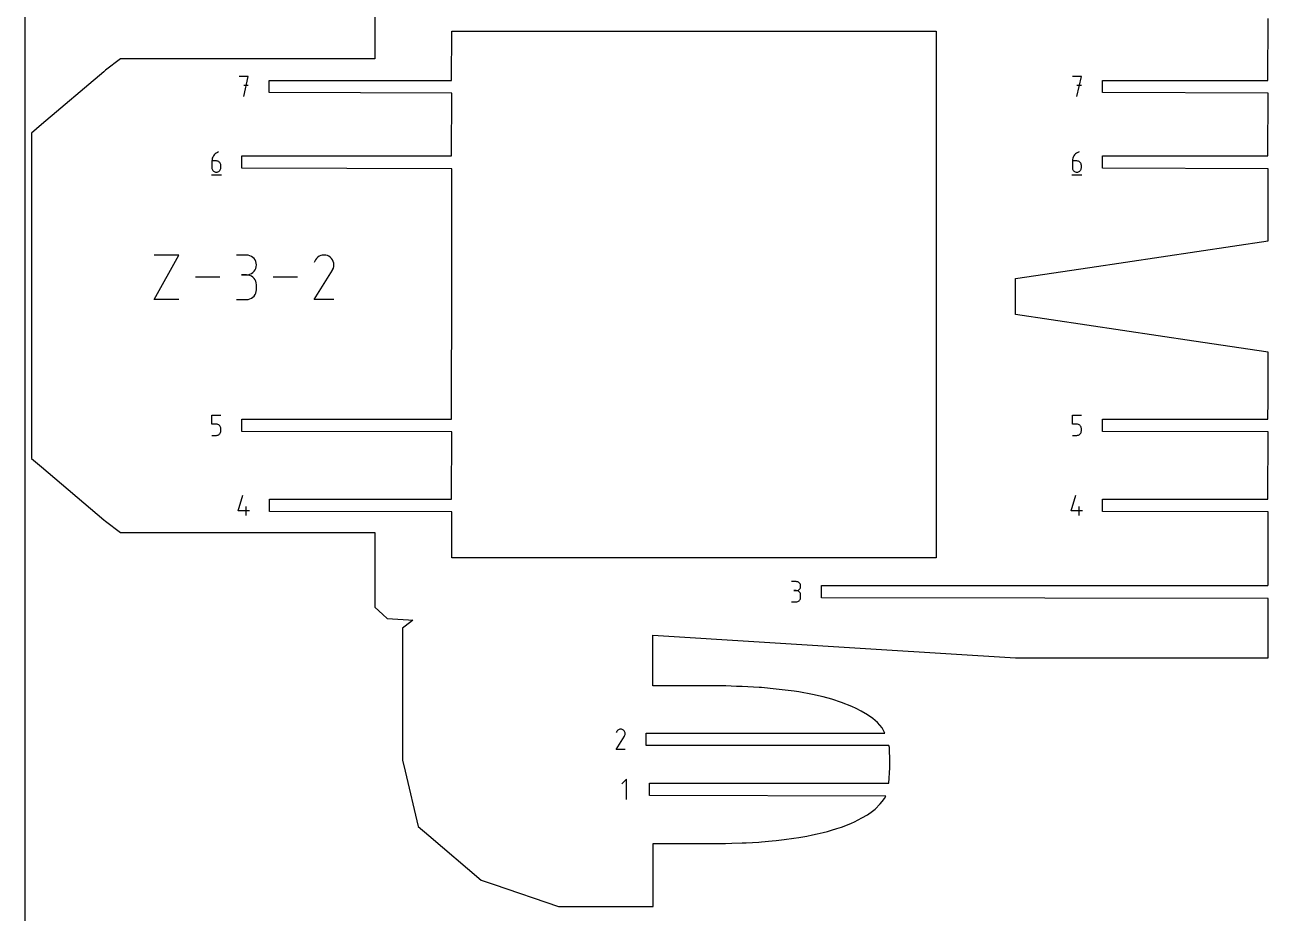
# Model space of a CAD drawing. Extents: x 0 to 900, y 0 to 1000.
# Drawn here: x 0 to 295.2, y 585.2 to 796 of the extents above; entities that cross this region are included whole.
import ezdxf

# ---------------------------------------------------------------- set-up
doc = ezdxf.new("R2010")
doc.units = 0

msp = doc.modelspace()

# ---------------------------------------------------------------- linework, layer by layer
at = {"layer": 'annotation', "color": 1}
for p, q in [((53.057213, 783.765836), (50.92271, 783.765836)), ((51.990112, 778.965836), (53.057213, 783.765836)), ((250.864207, 783.765836), (248.729704, 783.765836)), ((249.797106, 778.965836), (250.864207, 783.765836)), ((53.057213, 781.628322), (51.990112, 781.628322)), ((250.864207, 781.628322), (249.797106, 781.628322)), ((44.620952, 764.625042), (44.509655, 764.329899)), ((44.771784, 764.899738), (44.620952, 764.625042)), ((44.959272, 765.150123), (44.771784, 764.899738)), ((45.180541, 765.372331), (44.959272, 765.150123)), ((45.432714, 765.562497), (45.180541, 765.372331)), ((45.712916, 765.716758), (45.432714, 765.562497)), ((46.018268, 765.831246), (45.712916, 765.716758)), ((46.018268, 765.831246), (46.018268, 765.831246)), ((248.934996, 764.625042), (248.823698, 764.329899)), ((249.085828, 764.899738), (248.934996, 764.625042)), ((249.273316, 765.150123), (249.085828, 764.899738)), ((249.494585, 765.372331), (249.273316, 765.150123)), ((249.746758, 765.562497), (249.494585, 765.372331)), ((250.026959, 765.716758), (249.746758, 765.562497)), ((250.332312, 765.831246), (250.026959, 765.716758)), ((250.332312, 765.831246), (250.332312, 765.831246)), ((44.440767, 764.018174), (44.417165, 763.693732)), ((44.417165, 763.693732), (44.417165, 762.098348)), ((45.483062, 763.693732), (44.417165, 763.693732)), ((44.417165, 762.098348), (44.417165, 762.098348)), ((44.417165, 762.098348), (44.434374, 761.906602)), ((44.434374, 761.906602), (44.483976, 761.726105)), ((44.509655, 764.329899), (44.440767, 764.018174)), ((44.483976, 761.726105), (44.562934, 761.559875)), ((45.674766, 763.676624), (45.483062, 763.693732)), ((45.855153, 763.627284), (45.674766, 763.676624)), ((46.021223, 763.548687), (45.855153, 763.627284)), ((46.169975, 763.443809), (46.021223, 763.548687)), ((46.298409, 763.315625), (46.169975, 763.443809)), ((46.403524, 763.16711), (46.298409, 763.315625)), ((46.482321, 763.001241), (46.403524, 763.16711)), ((46.403524, 761.559875), (46.482321, 761.726105)), ((46.5318, 762.820993), (46.482321, 763.001241)), ((46.482321, 761.726105), (46.5318, 761.906602)), ((46.548959, 762.62934), (46.5318, 762.820993)), ((46.5318, 761.906602), (46.548959, 762.098348)), ((46.548959, 762.098348), (46.548959, 762.62934)), ((46.548959, 762.62934), (46.548959, 762.62934)), ((248.75481, 764.018174), (248.731209, 763.693732)), ((248.731209, 763.693732), (248.731209, 762.098348)), ((249.797106, 763.693732), (248.731209, 763.693732)), ((248.731209, 762.098348), (248.731209, 762.098348)), ((248.731209, 762.098348), (248.748418, 761.906602)), ((248.748418, 761.906602), (248.79802, 761.726105)), ((248.823698, 764.329899), (248.75481, 764.018174)), ((248.79802, 761.726105), (248.876978, 761.559875)), ((249.98881, 763.676624), (249.797106, 763.693732)), ((250.169197, 763.627284), (249.98881, 763.676624)), ((250.335267, 763.548687), (250.169197, 763.627284)), ((250.484019, 763.443809), (250.335267, 763.548687)), ((250.612452, 763.315625), (250.484019, 763.443809)), ((250.717568, 763.16711), (250.612452, 763.315625)), ((250.796365, 763.001241), (250.717568, 763.16711)), ((250.717568, 761.559875), (250.796365, 761.726105)), ((250.845844, 762.820993), (250.796365, 763.001241)), ((250.796365, 761.726105), (250.845844, 761.906602)), ((250.863003, 762.62934), (250.845844, 762.820993)), ((250.845844, 761.906602), (250.863003, 762.098348)), ((250.863003, 762.098348), (250.863003, 762.62934)), ((250.863003, 762.62934), (250.863003, 762.62934)), ((44.283664, 760.431246), (46.683664, 760.431246)), ((44.562934, 761.559875), (44.668211, 761.410933)), ((44.668211, 761.410933), (44.796769, 761.282299)), ((44.796769, 761.282299), (44.94557, 761.176994)), ((44.94557, 761.176994), (45.111578, 761.098036)), ((45.111578, 761.098036), (45.291754, 761.048447)), ((45.291754, 761.048447), (45.483062, 761.031246)), ((45.483062, 761.031246), (45.674766, 761.048447)), ((45.483062, 761.031246), (45.483062, 761.031246)), ((45.674766, 761.048447), (45.855153, 761.098036)), ((45.855153, 761.098036), (46.021223, 761.176994)), ((46.021223, 761.176994), (46.169975, 761.282299)), ((46.169975, 761.282299), (46.298409, 761.410933)), ((46.298409, 761.410933), (46.403524, 761.559875)), ((248.597708, 760.431246), (250.997708, 760.431246)), ((248.876978, 761.559875), (248.982255, 761.410933)), ((248.982255, 761.410933), (249.110813, 761.282299)), ((249.110813, 761.282299), (249.259614, 761.176994)), ((249.259614, 761.176994), (249.425622, 761.098036)), ((249.425622, 761.098036), (249.605798, 761.048447)), ((249.605798, 761.048447), (249.797106, 761.031246)), ((249.797106, 761.031246), (249.98881, 761.048447)), ((249.797106, 761.031246), (249.797106, 761.031246)), ((249.98881, 761.048447), (250.169197, 761.098036)), ((250.169197, 761.098036), (250.335267, 761.176994)), ((250.335267, 761.176994), (250.484019, 761.282299)), ((250.484019, 761.282299), (250.612452, 761.410933)), ((250.612452, 761.410933), (250.717568, 761.559875)), ((30.703828, 730.80809), (36.573736, 741.379759)), ((36.573736, 741.379759), (30.703828, 741.379759)), ((52.630461, 741.367494), (50.282895, 741.367494)), ((53.052676, 741.329597), (52.630461, 741.367494)), ((53.449966, 741.220383), (53.052676, 741.329597)), ((53.815722, 741.046569), (53.449966, 741.220383)), ((54.143338, 740.814873), (53.815722, 741.046569)), ((69.874522, 741.070681), (69.541056, 740.840732)), ((70.239008, 741.238672), (69.874522, 741.070681)), ((70.625588, 741.342385), (70.239008, 741.238672)), ((71.025334, 741.379501), (70.625588, 741.342385)), ((71.42932, 741.347702), (71.025334, 741.379501)), ((71.828619, 741.244667), (71.42932, 741.347702)), ((72.214304, 741.068079), (71.828619, 741.244667)), ((72.559258, 740.823128), (72.214304, 741.068079)), ((72.214304, 741.068079), (72.214304, 741.068079)), ((54.426205, 740.53201), (54.143338, 740.814873)), ((54.657715, 740.204699), (54.426205, 740.53201)), ((54.83126, 739.839657), (54.657715, 740.204699)), ((54.657715, 737.837122), (54.83126, 738.20332)), ((54.940233, 739.443599), (54.83126, 739.839657)), ((54.83126, 738.20332), (54.940233, 738.600915)), ((54.978026, 739.023243), (54.940233, 739.443599)), ((54.940233, 738.600915), (54.978026, 739.023243)), ((54.978026, 739.023243), (54.978026, 739.023243)), ((69.002893, 740.204233), (68.694613, 739.612867)), ((69.247537, 740.551143), (69.002893, 740.204233)), ((69.541056, 740.840732), (69.247537, 740.551143)), ((72.847676, 740.529189), (72.559258, 740.823128)), ((73.076995, 740.195271), (72.847676, 740.529189)), ((73.068205, 737.856667), (73.247339, 738.241283)), ((73.244651, 739.830381), (73.076995, 740.195271)), ((73.348077, 739.443528), (73.244651, 739.830381)), ((73.247339, 738.241283), (73.351986, 738.63997)), ((73.38471, 739.043722), (73.348077, 739.443528)), ((73.351986, 738.63997), (73.38471, 739.043722)), ((46.319514, 736.093925), (40.539106, 736.093925)), ((52.630461, 736.672363), (51.45502, 736.672363)), ((51.45502, 736.672363), (52.630461, 736.672363)), ((52.630461, 736.672363), (53.052676, 736.71027)), ((53.052676, 736.634466), (52.630461, 736.672363)), ((52.630461, 736.672363), (52.630461, 736.672363)), ((53.052676, 736.71027), (53.449966, 736.819547)), ((53.449966, 736.525252), (53.052676, 736.634466)), ((53.449966, 736.819547), (53.815722, 736.993534)), ((53.815722, 736.351438), (53.449966, 736.525252)), ((53.815722, 736.993534), (54.143338, 737.225567)), ((54.143338, 736.119742), (53.815722, 736.351438)), ((54.143338, 737.225567), (54.426205, 737.508984)), ((54.426205, 735.836879), (54.143338, 736.119742)), ((54.426205, 737.508984), (54.657715, 737.837122)), ((54.657715, 735.509568), (54.426205, 735.836879)), ((54.83126, 735.144526), (54.657715, 735.509568)), ((54.940233, 734.748468), (54.83126, 735.144526)), ((64.723804, 736.093925), (58.943396, 736.093925)), ((68.687983, 730.808004), (73.026438, 737.79236)), ((73.026438, 737.79236), (73.031625, 737.798777)), ((73.026438, 737.79236), (73.026438, 737.79236)), ((73.031625, 737.798777), (73.036598, 737.80525)), ((73.036598, 737.80525), (73.041392, 737.811831)), ((73.041392, 737.811831), (73.046038, 737.818576)), ((73.046038, 737.818576), (73.05057, 737.82554)), ((73.05057, 737.82554), (73.055019, 737.832776)), ((73.055019, 737.832776), (73.05942, 737.84034)), ((73.05942, 737.84034), (73.063804, 737.848285)), ((73.063804, 737.848285), (73.068205, 737.856667)), ((73.068205, 737.856667), (73.068205, 737.856667)), ((54.657715, 731.970922), (54.83126, 732.335992)), ((54.83126, 732.335992), (54.940233, 732.732142)), ((54.978026, 734.328112), (54.940233, 734.748468)), ((54.940233, 732.732142), (54.978026, 733.152672)), ((54.978026, 733.152672), (54.978026, 734.328112)), ((54.978026, 734.328112), (54.978026, 734.328112)), ((36.573736, 730.80809), (30.703828, 730.80809)), ((50.282895, 730.808422), (52.630461, 730.808422)), ((52.630461, 730.808422), (53.052676, 730.846297)), ((52.630461, 730.808422), (52.630461, 730.808422)), ((53.052676, 730.846297), (53.449966, 730.955457)), ((53.449966, 730.955457), (53.815722, 731.129199)), ((53.815722, 731.129199), (54.143338, 731.360825)), ((54.143338, 731.360825), (54.426205, 731.643633)), ((54.426205, 731.643633), (54.657715, 731.970922)), ((73.383114, 730.808004), (68.687983, 730.808004)), ((44.417165, 701.24799), (44.417165, 703.385504)), ((44.417165, 703.385504), (46.54896, 703.385504)), ((248.731208, 701.24799), (248.731208, 703.385504)), ((248.731208, 703.385504), (250.863003, 703.385504)), ((45.483062, 701.24799), (44.417165, 701.24799)), ((45.674449, 701.230882), (45.483062, 701.24799)), ((45.854668, 701.181542), (45.674449, 701.230882)), ((46.020688, 701.102945), (45.854668, 701.181542)), ((46.169479, 700.998067), (46.020688, 701.102945)), ((46.298012, 700.869882), (46.169479, 700.998067)), ((46.403257, 700.721368), (46.298012, 700.869882)), ((46.482183, 700.555499), (46.403257, 700.721368)), ((46.53176, 700.37525), (46.482183, 700.555499)), ((46.54896, 700.183598), (46.53176, 700.37525)), ((46.54896, 699.652605), (46.54896, 700.183598)), ((46.54896, 700.183598), (46.54896, 700.183598)), ((249.797106, 701.24799), (248.731208, 701.24799)), ((249.988493, 701.230882), (249.797106, 701.24799)), ((250.168712, 701.181542), (249.988493, 701.230882)), ((250.334731, 701.102945), (250.168712, 701.181542)), ((250.483523, 700.998067), (250.334731, 701.102945)), ((250.612056, 700.869882), (250.483523, 700.998067)), ((250.7173, 700.721368), (250.612056, 700.869882)), ((250.796226, 700.555499), (250.7173, 700.721368)), ((250.845804, 700.37525), (250.796226, 700.555499)), ((250.863003, 700.183598), (250.845804, 700.37525)), ((250.863003, 699.652605), (250.863003, 700.183598)), ((250.863003, 700.183598), (250.863003, 700.183598)), ((44.417165, 698.585504), (45.483062, 698.585504)), ((45.483062, 698.585504), (45.67437, 698.602705)), ((45.483062, 698.585504), (45.483062, 698.585504)), ((45.67437, 698.602705), (45.854546, 698.652294)), ((45.854546, 698.652294), (46.020554, 698.731251)), ((46.020554, 698.731251), (46.169355, 698.836557)), ((46.169355, 698.836557), (46.297913, 698.965191)), ((46.297913, 698.965191), (46.40319, 699.114133)), ((46.40319, 699.114133), (46.482148, 699.280362)), ((46.482148, 699.280362), (46.53175, 699.46086)), ((46.53175, 699.46086), (46.54896, 699.652605)), ((248.731208, 698.585504), (249.797106, 698.585504)), ((249.797106, 698.585504), (249.988414, 698.602705)), ((249.797106, 698.585504), (249.797106, 698.585504)), ((249.988414, 698.602705), (250.16859, 698.652294)), ((250.16859, 698.652294), (250.334598, 698.731251)), ((250.334598, 698.731251), (250.483399, 698.836557)), ((250.483399, 698.836557), (250.611957, 698.965191)), ((250.611957, 698.965191), (250.717234, 699.114133)), ((250.717234, 699.114133), (250.796192, 699.280362)), ((250.796192, 699.280362), (250.845794, 699.46086)), ((250.845794, 699.46086), (250.863003, 699.652605)), ((50.685308, 680.660613), (51.7497, 684.393511)), ((248.464508, 680.660613), (249.528901, 684.393511)), ((53.350503, 680.660613), (50.685308, 680.660613)), ((52.551607, 679.593511), (52.551607, 681.725306)), ((251.129704, 680.660613), (248.464508, 680.660613)), ((250.330807, 679.593511), (250.330807, 681.725306)), ((183.140627, 663.868752), (182.07473, 663.868752)), ((183.140627, 661.736957), (182.606926, 661.736957)), ((182.606926, 661.736957), (183.140627, 661.736957)), ((183.332331, 663.851545), (183.140627, 663.868752)), ((183.140627, 661.736957), (183.332331, 661.754168)), ((183.332331, 661.71975), (183.140627, 661.736957)), ((183.140627, 661.736957), (183.140627, 661.736957)), ((183.512718, 663.801957), (183.332331, 663.851545)), ((183.332331, 661.754168), (183.512718, 661.803785)), ((183.512718, 661.670162), (183.332331, 661.71975)), ((183.678788, 663.723038), (183.512718, 663.801957)), ((183.512718, 661.803785), (183.678788, 661.882782)), ((183.678788, 661.591243), (183.512718, 661.670162)), ((183.827539, 663.617837), (183.678788, 663.723038)), ((183.678788, 661.882782), (183.827539, 661.988135)), ((183.827539, 661.486043), (183.678788, 661.591243)), ((183.955973, 663.489406), (183.827539, 663.617837)), ((183.827539, 661.988135), (183.955973, 662.116819)), ((183.955973, 661.357611), (183.827539, 661.486043)), ((184.061089, 663.340792), (183.955973, 663.489406)), ((183.955973, 662.116819), (184.061089, 662.265808)), ((184.061089, 661.208997), (183.955973, 661.357611)), ((184.139886, 663.175047), (184.061089, 663.340792)), ((184.061089, 662.265808), (184.139886, 662.432078)), ((184.189365, 662.995219), (184.139886, 663.175047)), ((184.139886, 662.432078), (184.189365, 662.612604)), ((184.206524, 662.804359), (184.189365, 662.995219)), ((184.189365, 662.612604), (184.206524, 662.804359)), ((184.206524, 662.804359), (184.206524, 662.804359)), ((182.07473, 659.074471), (183.140627, 659.074471)), ((183.140627, 659.074471), (183.332331, 659.091668)), ((183.140627, 659.074471), (183.140627, 659.074471)), ((183.332331, 659.091668), (183.512718, 659.141231)), ((183.512718, 659.141231), (183.678788, 659.220118)), ((183.678788, 659.220118), (183.827539, 659.325286)), ((183.827539, 659.325286), (183.955973, 659.453693)), ((183.955973, 659.453693), (184.061089, 659.602297)), ((184.139886, 661.043252), (184.061089, 661.208997)), ((184.061089, 659.602297), (184.139886, 659.768055)), ((184.189365, 660.863424), (184.139886, 661.043252)), ((184.139886, 659.768055), (184.189365, 659.947924)), ((184.206524, 660.672565), (184.189365, 660.863424)), ((184.189365, 659.947924), (184.206524, 660.138863)), ((184.206524, 660.138863), (184.206524, 660.672565)), ((184.206524, 660.672565), (184.206524, 660.672565)), ((141.285723, 628.82756), (141.110199, 628.78047)), ((141.467226, 628.844412), (141.285723, 628.82756)), ((141.650653, 628.829974), (141.467226, 628.844412)), ((141.831952, 628.783192), (141.650653, 628.829974)), ((140.405966, 624.04449), (142.375814, 627.215693)), ((140.548949, 628.310789), (140.408976, 628.042283)), ((140.660028, 628.468301), (140.548949, 628.310789)), ((140.793299, 628.599788), (140.660028, 628.468301)), ((140.944707, 628.704195), (140.793299, 628.599788)), ((141.110199, 628.78047), (140.944707, 628.704195)), ((142.00707, 628.703013), (141.831952, 628.783192)), ((142.163694, 628.591795), (142.00707, 628.703013)), ((142.00707, 628.703013), (142.00707, 628.703013)), ((142.294649, 628.458334), (142.163694, 628.591795)), ((142.39877, 628.30672), (142.294649, 628.458334)), ((142.375814, 627.215693), (142.378169, 627.218607)), ((142.375814, 627.215693), (142.375814, 627.215693)), ((142.378169, 627.218607), (142.380428, 627.221546)), ((142.380428, 627.221546), (142.382604, 627.224534)), ((142.382604, 627.224534), (142.384714, 627.227597)), ((142.384714, 627.227597), (142.386771, 627.230758)), ((142.386771, 627.230758), (142.388792, 627.234044)), ((142.388792, 627.234044), (142.39079, 627.237478)), ((142.39079, 627.237478), (142.39278, 627.241086)), ((142.39278, 627.241086), (142.394778, 627.244892)), ((142.394778, 627.244892), (142.476113, 627.419524)), ((142.394778, 627.244892), (142.394778, 627.244892)), ((142.474892, 628.141044), (142.39877, 628.30672)), ((142.521853, 627.965396), (142.474892, 628.141044)), ((142.476113, 627.419524), (142.523627, 627.600546)), ((142.538486, 627.783866), (142.521853, 627.965396)), ((142.523627, 627.600546), (142.538486, 627.783866)), ((142.537761, 624.04449), (140.405966, 624.04449)), ((142.823375, 616.980708), (141.756274, 615.913306)), ((142.823375, 612.180708), (142.823375, 616.980708))]:
    msp.add_line(p, q, dxfattribs=at)
at = {"layer": 'boundary', "color": 5}
for p, q in [((83.066853, 805.370761), (83.066854, 791.031109)), ((295.120604, 782.815836), (295.215605, 797.485157)), ((83.066854, 791.031109), (83.066853, 787.901642)), ((22.746773, 787.901642), (19.123344, 785.209311)), ((25.540364, 787.901642), (22.746773, 787.901642)), ((63.419915, 787.901643), (25.540364, 787.901642)), ((83.066853, 787.901642), (63.419915, 787.901643)), ((18.729988, 784.874962), (3.967773, 772.327092)), ((19.123344, 785.209311), (18.729988, 784.874962)), ((255.847708, 779.915836), (255.847708, 782.815836)), ((255.847708, 782.815836), (295.120604, 782.815836)), ((295.215605, 779.765836), (255.847708, 779.915836)), ((295.120605, 764.881246), (295.215605, 779.765836)), ((3.967773, 772.327092), (1.5875, 770.303861)), ((1.5875, 770.303861), (1.5875, 762.614077)), ((255.847708, 761.981247), (255.847708, 764.881246)), ((255.847708, 764.881246), (295.120605, 764.881246)), ((1.5875, 762.614077), (1.5875, 693.102735)), ((295.215605, 761.831247), (255.847708, 761.981247)), ((295.215605, 753.906397), (295.215605, 761.831247)), ((295.215604, 753.005572), (295.215605, 753.906397)), ((295.215605, 752.098787), (295.215604, 753.005572)), ((295.215604, 750.462017), (295.215605, 751.236263)), ((295.215604, 749.304264), (295.215604, 750.462017)), ((295.215605, 751.236263), (295.215605, 752.098787)), ((295.215604, 748.76651), (295.215604, 749.304264)), ((295.215605, 744.768237), (295.215604, 748.76651)), ((252.882276, 738.436657), (295.215605, 744.768237)), ((235.215613, 735.794343), (252.882276, 738.436657)), ((235.215612, 729.797122), (235.215613, 735.794343)), ((235.215612, 727.294344), (235.215612, 729.797122)), ((277.548941, 720.962764), (235.215612, 727.294344)), ((295.215604, 718.320452), (277.548941, 720.962764)), ((295.215605, 712.364551), (295.215604, 718.320452)), ((295.215604, 711.715282), (295.215605, 712.364551)), ((295.215605, 711.154534), (295.215604, 711.715282)), ((295.215604, 710.452533), (295.215605, 711.154534)), ((295.215605, 709.635155), (295.215604, 710.452533)), ((295.215605, 708.73946), (295.215605, 709.635155)), ((295.215605, 707.811754), (295.215605, 708.73946)), ((295.120605, 702.435504), (295.215605, 706.90377)), ((295.215605, 706.90377), (295.215605, 707.811754)), ((255.847708, 699.535504), (255.847708, 702.435504)), ((255.847708, 702.435504), (295.120605, 702.435504)), ((295.215605, 699.385504), (255.847708, 699.535504)), ((295.120605, 683.443511), (295.215605, 699.385504)), ((1.5875, 693.102735), (3.967774, 691.079504)), ((3.967774, 691.079504), (18.729988, 678.531634)), ((255.847708, 680.543511), (255.847708, 683.443511)), ((255.847708, 683.443511), (295.120605, 683.443511)), ((295.215605, 680.393512), (255.847708, 680.543511)), ((295.215604, 663.074321), (295.215605, 680.393512)), ((18.729988, 678.531634), (19.123344, 678.197286)), ((19.123344, 678.197286), (22.746774, 675.504954)), ((22.746774, 675.504954), (25.540365, 675.504954)), ((25.540365, 675.504954), (63.419916, 675.504954)), ((63.419916, 675.504954), (83.066853, 675.504954)), ((83.066853, 675.504954), (83.066853, 672.339461)), ((83.066853, 672.339461), (83.066853, 657.834732)), ((189.191229, 660.024321), (189.191229, 662.92432)), ((189.191229, 662.92432), (295.120604, 662.92432)), ((295.120604, 662.92432), (295.215604, 663.074321)), ((295.215605, 659.87432), (189.191229, 660.024321)), ((295.215604, 659.269316), (295.215605, 659.87432)), ((295.215605, 658.417457), (295.215604, 659.269316)), ((295.215605, 657.695885), (295.215605, 658.417457)), ((83.066853, 657.834732), (84.985744, 656.079764)), ((84.985744, 656.079764), (86.058846, 655.098332)), ((295.215604, 645.805537), (295.215605, 656.721362)), ((295.215605, 656.721362), (295.215605, 657.695885)), ((86.058846, 655.098332), (91.129143, 654.782444)), ((91.627064, 654.337965), (89.678441, 652.797207)), ((89.678441, 652.797207), (89.678441, 647.533613)), ((91.129143, 654.782444), (92.111777, 654.721224)), ((92.111777, 654.721224), (91.627064, 654.337965)), ((149.135714, 647.551084), (149.132192, 651.168721)), ((149.132192, 651.168721), (202.175836, 647.863987)), ((89.678441, 647.533613), (89.678441, 621.498536)), ((149.138236, 644.95969), (149.135714, 647.551084)), ((202.175836, 647.863987), (235.215612, 645.805537)), ((149.138743, 644.439034), (149.138236, 644.95969)), ((149.139445, 643.718544), (149.138743, 644.439034)), ((149.140385, 642.75694), (149.139445, 643.718544)), ((235.215612, 645.805537), (252.321853, 645.805537)), ((252.321853, 645.805537), (295.215604, 645.805537)), ((149.141602, 641.504441), (149.140385, 642.75694)), ((149.143162, 639.9021), (149.141602, 641.504441)), ((149.143892, 639.150427), (149.143162, 639.9021)), ((149.955241, 639.147693), (149.143892, 639.150427)), ((151.202371, 639.143486), (149.955241, 639.147693)), ((155.705181, 639.143487), (151.202371, 639.143486)), ((162.620808, 639.143486), (155.705181, 639.143487)), ((164.397318, 639.129477), (162.620808, 639.143486)), ((166.438696, 639.102933), (164.397318, 639.129477)), ((168.994459, 639.021567), (166.438696, 639.102933)), ((170.336253, 638.978867), (168.994459, 639.021567)), ((174.32806, 638.76297), (170.336253, 638.978867)), ((174.915709, 638.717973), (174.32806, 638.76297)), ((178.430335, 638.381263), (174.915709, 638.717973)), ((181.265591, 638.029262), (178.430335, 638.381263)), ((182.661456, 637.855975), (181.265591, 638.029262)), ((183.768367, 637.687052), (182.661456, 637.855975)), ((187.042018, 637.069913), (183.768367, 637.687052)), ((189.545697, 636.509865), (187.042018, 637.069913)), ((191.595643, 635.945659), (189.545697, 636.509865)), ((193.924837, 635.204119), (191.595643, 635.945659)), ((196.349284, 634.250632), (193.924837, 635.204119)), ((197.378046, 633.791609), (196.349284, 634.250632)), ((198.585114, 633.117792), (197.378046, 633.791609)), ((200.055381, 632.29706), (198.585114, 633.117792)), ((201.333757, 631.382247), (200.055381, 632.29706)), ((202.445543, 630.407718), (201.333757, 631.382247)), ((203.605592, 629.166733), (202.445543, 630.407718)), ((204.235584, 627.89453), (203.605592, 629.166733)), ((147.522465, 624.99453), (147.522466, 627.894529)), ((147.522466, 627.894529), (204.235584, 627.89453)), ((205.177429, 624.994529), (147.522465, 624.99453)), ((205.286505, 624.489051), (205.177429, 624.994529)), ((205.392337, 621.12202), (205.286505, 624.489051)), ((89.678441, 621.498536), (90.300094, 618.856502)), ((205.392239, 619.711453), (205.409354, 620.416299)), ((205.409354, 620.416299), (205.392337, 621.12202)), ((90.300094, 618.856502), (93.374945, 605.788328)), ((205.185317, 616.030708), (205.392239, 619.711453)), ((148.340276, 613.130708), (148.340276, 616.030708)), ((148.340276, 616.030708), (205.185317, 616.030708)), ((204.455275, 612.980708), (148.340276, 613.130708)), ((201.902959, 609.906075), (203.094488, 611.119278)), ((203.094488, 611.119278), (203.605553, 611.665864)), ((203.605553, 611.665864), (204.082818, 612.404267)), ((204.082818, 612.404267), (204.455275, 612.980708)), ((198.737442, 607.799707), (200.056264, 608.535544)), ((200.056264, 608.535544), (201.309815, 609.432133)), ((201.309815, 609.432133), (201.902959, 609.906075)), ((93.374945, 605.788328), (95.898293, 603.643479)), ((191.563019, 604.87721), (192.816884, 605.275974)), ((192.816884, 605.275974), (193.925005, 605.62849)), ((193.925005, 605.62849), (194.943076, 606.028474)), ((194.943076, 606.028474), (196.3197, 606.569486)), ((196.3197, 606.569486), (196.959237, 606.854594)), ((196.959237, 606.854594), (198.737442, 607.799707)), ((95.898293, 603.643479), (108.37942, 593.034516)), ((174.912395, 602.11463), (177.421014, 602.354294)), ((177.421014, 602.354294), (178.393959, 602.447294)), ((178.393959, 602.447294), (180.274386, 602.680236)), ((180.274386, 602.680236), (182.62579, 602.971644)), ((182.62579, 602.971644), (183.767072, 603.145538)), ((183.767072, 603.145538), (185.656715, 603.501193)), ((185.656715, 603.501193), (187.007546, 603.755529)), ((187.007546, 603.755529), (188.16998, 604.015198)), ((188.16998, 604.015198), (189.546229, 604.322731)), ((189.546229, 604.322731), (190.563963, 604.602494)), ((190.563963, 604.602494), (191.563019, 604.87721)), ((149.180958, 601.093859), (149.18032, 601.74821)), ((149.18032, 601.74821), (150.195214, 601.705723)), ((149.182561, 599.436547), (149.180958, 601.093859)), ((149.182561, 597.987536), (149.182561, 599.436547)), ((150.195214, 601.705723), (151.165065, 601.689101)), ((151.165065, 601.689101), (158.080691, 601.6891)), ((158.080691, 601.6891), (162.5835, 601.689101)), ((162.5835, 601.689101), (164.358078, 601.702724)), ((164.358078, 601.702724), (166.401433, 601.728854)), ((166.401433, 601.728854), (167.893816, 601.776014)), ((167.893816, 601.776014), (170.299122, 601.852106)), ((170.299122, 601.852106), (171.248629, 601.903236)), ((171.248629, 601.903236), (174.291175, 602.06719)), ((174.291175, 602.06719), (174.912395, 602.11463)), ((149.18256, 593.214408), (149.182561, 597.987536)), ((108.37942, 593.034516), (111.467174, 591.984679)), ((111.467174, 591.984679), (126.739993, 586.791922)), ((149.182561, 590.03989), (149.18256, 593.214408)), ((149.182561, 588.016262), (149.182561, 590.03989)), ((149.182561, 586.791921), (149.182561, 588.016262)), ((126.739993, 586.791922), (130.514229, 586.791922)), ((130.514229, 586.791922), (149.182561, 586.791921))]:
    msp.add_line(p, q, dxfattribs=at)
at = {"layer": 'frame', "color": 5}
msp.add_line((0, 1000), (0, 0), dxfattribs=at)
at = {"layer": 'hole', "color": 5}
for p, q in [((101.284828, 782.815836), (101.379828, 794.495232)), ((101.379828, 794.495232), (162.036139, 794.495232)), ((162.036139, 794.495232), (216.379812, 794.495232)), ((216.379812, 794.495232), (216.379811, 717.201993)), ((58.040714, 779.915836), (58.040714, 782.815836)), ((58.040714, 782.815836), (101.284828, 782.815836)), ((101.379828, 779.765836), (58.040714, 779.915836)), ((101.284828, 764.881247), (101.379828, 779.765836)), ((51.533664, 764.881246), (101.284828, 764.881247)), ((51.533664, 761.981246), (51.533664, 764.881246)), ((101.379828, 761.831246), (51.533664, 761.981246)), ((101.379828, 735.426014), (101.379828, 761.831246)), ((101.284828, 702.435504), (101.379828, 735.426014)), ((216.379811, 717.201993), (216.379811, 669.495231)), ((51.533664, 699.535504), (51.533664, 702.435504)), ((51.533664, 702.435504), (101.284828, 702.435504)), ((101.379828, 699.385504), (51.533664, 699.535504)), ((101.284828, 683.443511), (101.379828, 699.385504)), ((58.068507, 680.543511), (58.068508, 683.443511)), ((58.068508, 683.443511), (101.284828, 683.443511)), ((101.379828, 680.393511), (58.068507, 680.543511)), ((101.379829, 669.495231), (101.379828, 680.393511)), ((162.036139, 669.495231), (101.379829, 669.495231)), ((216.379811, 669.495231), (162.036139, 669.495231))]:
    msp.add_line(p, q, dxfattribs=at)

doc.saveas('drawing.dxf')
